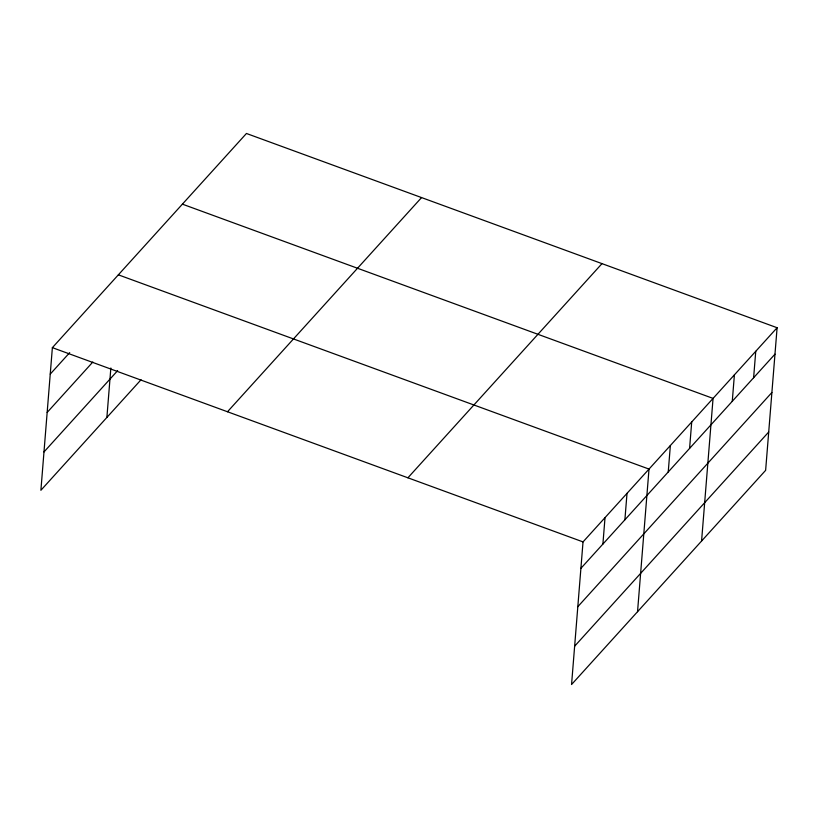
<?xml version="1.0" encoding="UTF-8"?>
<svg xmlns="http://www.w3.org/2000/svg" width="818" height="818" viewBox="0 0 818 818"><rect width="100%" height="100%" fill="white"/><g stroke="black" fill="none" stroke-linecap="round" stroke-linejoin="round"><path stroke-width="1.23" d="M777.1 327.732L583.029 541.905L571.557 684.523L765.628 470.35L777.1 327.732L246.443 133.477L52.372 347.65L40.9 490.268L141.033 379.756M106.882 417.456L110.859 368.008M602.897 544.072L605.023 517.63M624.891 519.798L627.017 493.356M637.539 611.7L649.011 469.082L118.354 274.828M668.234 471.966L670.361 445.524M689.584 448.407L691.711 421.965M701.578 541.025L713.061 398.407L182.404 204.152M732.274 401.29L734.4 374.849M753.623 377.732L755.75 351.29M50.246 374.092L69.704 352.619M47.158 412.436L92.843 362.016M43.988 451.935L117.649 370.636M227.496 411.751L421.556 197.578M407.916 477.794L601.987 263.631M580.903 568.346L774.973 354.174M577.825 606.68L771.885 392.517M574.645 646.189L768.705 432.016M52.372 347.65L583.029 541.905"/></g></svg>
